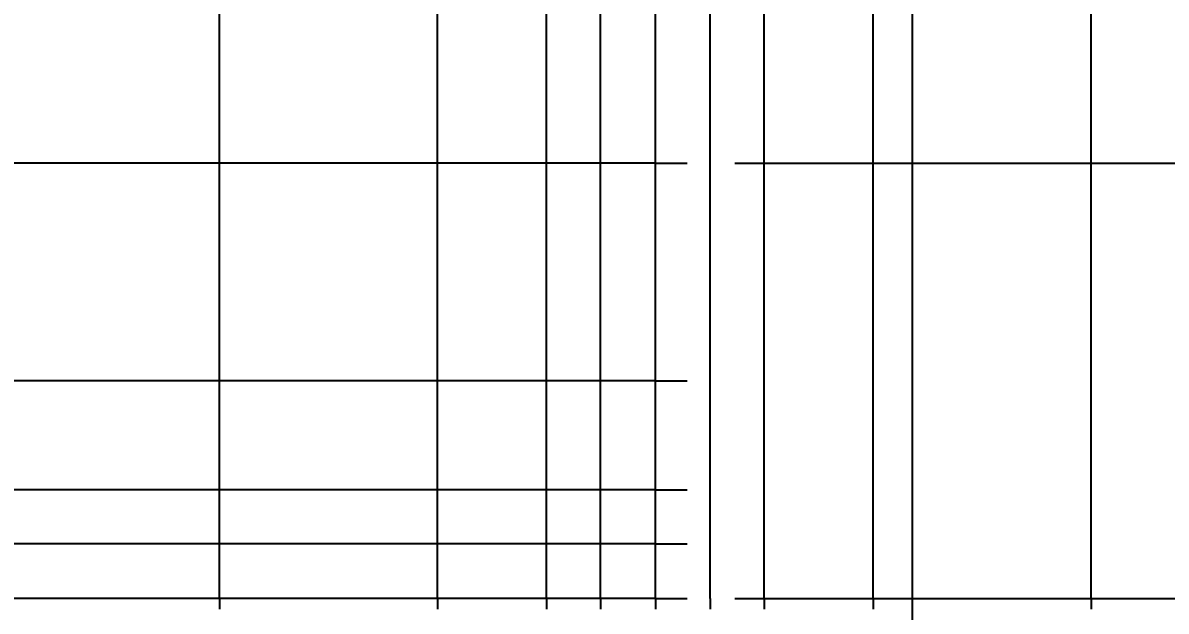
# Model space of a CAD drawing. Header units: millimetres. Extents: x -190954 to 154095, y 101 to 64253.
# Drawn here: x 234.3 to 264.91, y 124.81 to 140.57 of the extents above; entities that cross this region are included whole.
import ezdxf

# ---------------------------------------------------------------- set-up
doc = ezdxf.new("R2010")
doc.units = ezdxf.units.MM
doc.layers.add('GRID', color=179, linetype='Continuous')
doc.layers.add('WL20', color=179, linetype='Continuous')
doc.styles.add('SLDTEXTSTYLE0', font='TXT', dxfattribs={"width": 0.75})
doc.dimstyles.new('SLDDIMSTYLE1', dxfattribs={"dimtxt": 3.175, "dimasz": 3.302, "dimexe": 0, "dimexo": 0.0625, "dimgap": 0.79375, "dimtad": 0, "dimtih": 1, "dimtoh": 1, "dimlfac": 1500, "dimrnd": 1e-09, "dimzin": 4, "dimdsep": 46, "dimtxsty": 'SLDTEXTSTYLE0', "dimsah": 1, "dimcen": 0.09, "dimadec": 0, "dimazin": 1, "dimtfac": 1, "dimtmove": 0, "dimatfit": 0, "dimfxl": 0, "dimfrac": 2, "dimtolj": 1, "dimtzin": 12, "dimarcsym": 0})

# ---------------------------------------------------------------- blocks, each defined once
blk = doc.blocks.new('_D_1')
at = {"layer": 'WL20'}
for p, q in [((274.867, 150.832), (274.867, 157.182)), ((266.119, 150.832), (278.042, 150.832)), ((266.119, 141.159), (278.042, 141.159)), ((274.867, 141.159), (274.867, 134.809))]:
    blk.add_line(p, q, dxfattribs=at)
for points in [[(274.867, 150.832), (275.375, 154.134), (274.359, 154.134)], [(274.867, 141.159), (274.359, 137.857), (275.375, 137.857)]]:
    blk.add_solid(points, dxfattribs=at)
at = {"layer": 'WL20', "insert": (266.069, 148.293), "char_height": 3.175, "attachment_point": 1, "style": 'SLDTEXTSTYLE0'}
blk.add_mtext('14510.00', dxfattribs=at)
blk = doc.blocks.new('_D_3')
at = {"layer": 'WL20'}
for p, q in [((283.63, 136.813), (283.63, 143.163)), ((253.356, 136.813), (286.805, 136.813)), ((253.356, 125.147), (286.805, 125.147)), ((283.63, 125.147), (283.63, 118.797))]:
    blk.add_line(p, q, dxfattribs=at)
for points in [[(283.63, 136.813), (284.138, 140.115), (283.122, 140.115)], [(283.63, 125.147), (283.122, 121.845), (284.138, 121.845)]]:
    blk.add_solid(points, dxfattribs=at)
at = {"layer": 'WL20', "insert": (274.833, 132.78), "char_height": 3.175, "attachment_point": 1, "style": 'SLDTEXTSTYLE0'}
blk.add_mtext('17500.00', dxfattribs=at)

msp = doc.modelspace()

# ---------------------------------------------------------------- linework, layer by layer
at = {"layer": 'GRID', "color": 135}
for p, q in [((239.5633333, 125.1466667), (239.5633333, 154.8319333)), ((245.3966667, 125.1466667), (245.3966667, 154.8319333)), ((248.3133333, 125.1466667), (248.3133333, 154.8319333)), ((249.7633333, 125.1466667), (249.7633333, 154.8319333)), ((251.23, 125.1466667), (251.23, 154.8319333)), ((252.6966667, 125.1466667), (252.6966667, 154.8319333)), ((254.1466667, 125.1466667), (254.1466667, 154.8319333)), ((257.0633333, 125.1466667), (257.0633333, 154.8319333)), ((262.8966667, 125.1466667), (262.8966667, 154.8319333)), ((258.117767, 112.6275564), (258.117767, 142.312823)), ((251.23, 136.8133333), (21.19727, 136.8133333)), ((251.23, 130.98), (21.19727, 130.98)), ((251.23, 128.0633333), (21.19727, 128.0633333)), ((251.23, 126.6133333), (21.19727, 126.6133333)), ((251.23, 125.1466667), (21.19727, 125.1466667))]:
    msp.add_line(p, q, dxfattribs=at)
at = {"layer": 'GRID', "color": 255}
for p, q in [((251.23, 136.8133333), (252.0861307, 136.8133333)), ((251.23, 130.98), (252.0861307, 130.98)), ((251.23, 128.0633333), (252.0861307, 128.0633333)), ((251.23, 126.6133333), (252.0861307, 126.6133333)), ((239.5633333, 125.1466667), (239.5633333, 124.86129)), ((245.3966667, 125.1466667), (245.3966667, 124.86129)), ((248.3133333, 125.1466667), (248.3133333, 124.86129)), ((249.7633333, 125.1466667), (249.7633333, 124.86129)), ((251.23, 125.1466667), (251.23, 124.86129)), ((251.23, 125.1466667), (251.23, 124.86129)), ((251.23, 125.1466667), (252.0861307, 125.1466667)), ((252.6966667, 125.1466667), (252.6966667, 124.86129)), ((254.1466667, 125.1466667), (254.1466667, 124.86129)), ((257.0633333, 125.1466667), (257.0633333, 124.86129)), ((262.8966667, 125.1466667), (262.8966667, 124.86129))]:
    msp.add_line(p, q, dxfattribs=at)

# ---------------------------------------------------------------- dimensions: what is measured, and where the dimension line sits
at = {"layer": 'WL20'}
for base, p1, p2, picture, middle in [((274.8666216, 141.1586), (264.84871, 150.8319333), (264.84871, 141.1586), '_D_1', (274.8666216, 146.7206759)), ((283.6299198, 125.1466667), (252.0861307, 136.8133333), (252.0861307, 125.1466667), '_D_3', (283.6299198, 131.2071873))]:
    dim = msp.add_linear_dim(base=base, p1=p1, p2=p2, angle=90, dimstyle='SLDDIMSTYLE1', dxfattribs=at)
    dim.commit()
    dim.dimension.update_dxf_attribs({"geometry": picture, "text_midpoint": middle, "dimtype": 160})

doc.saveas('drawing.dxf')
